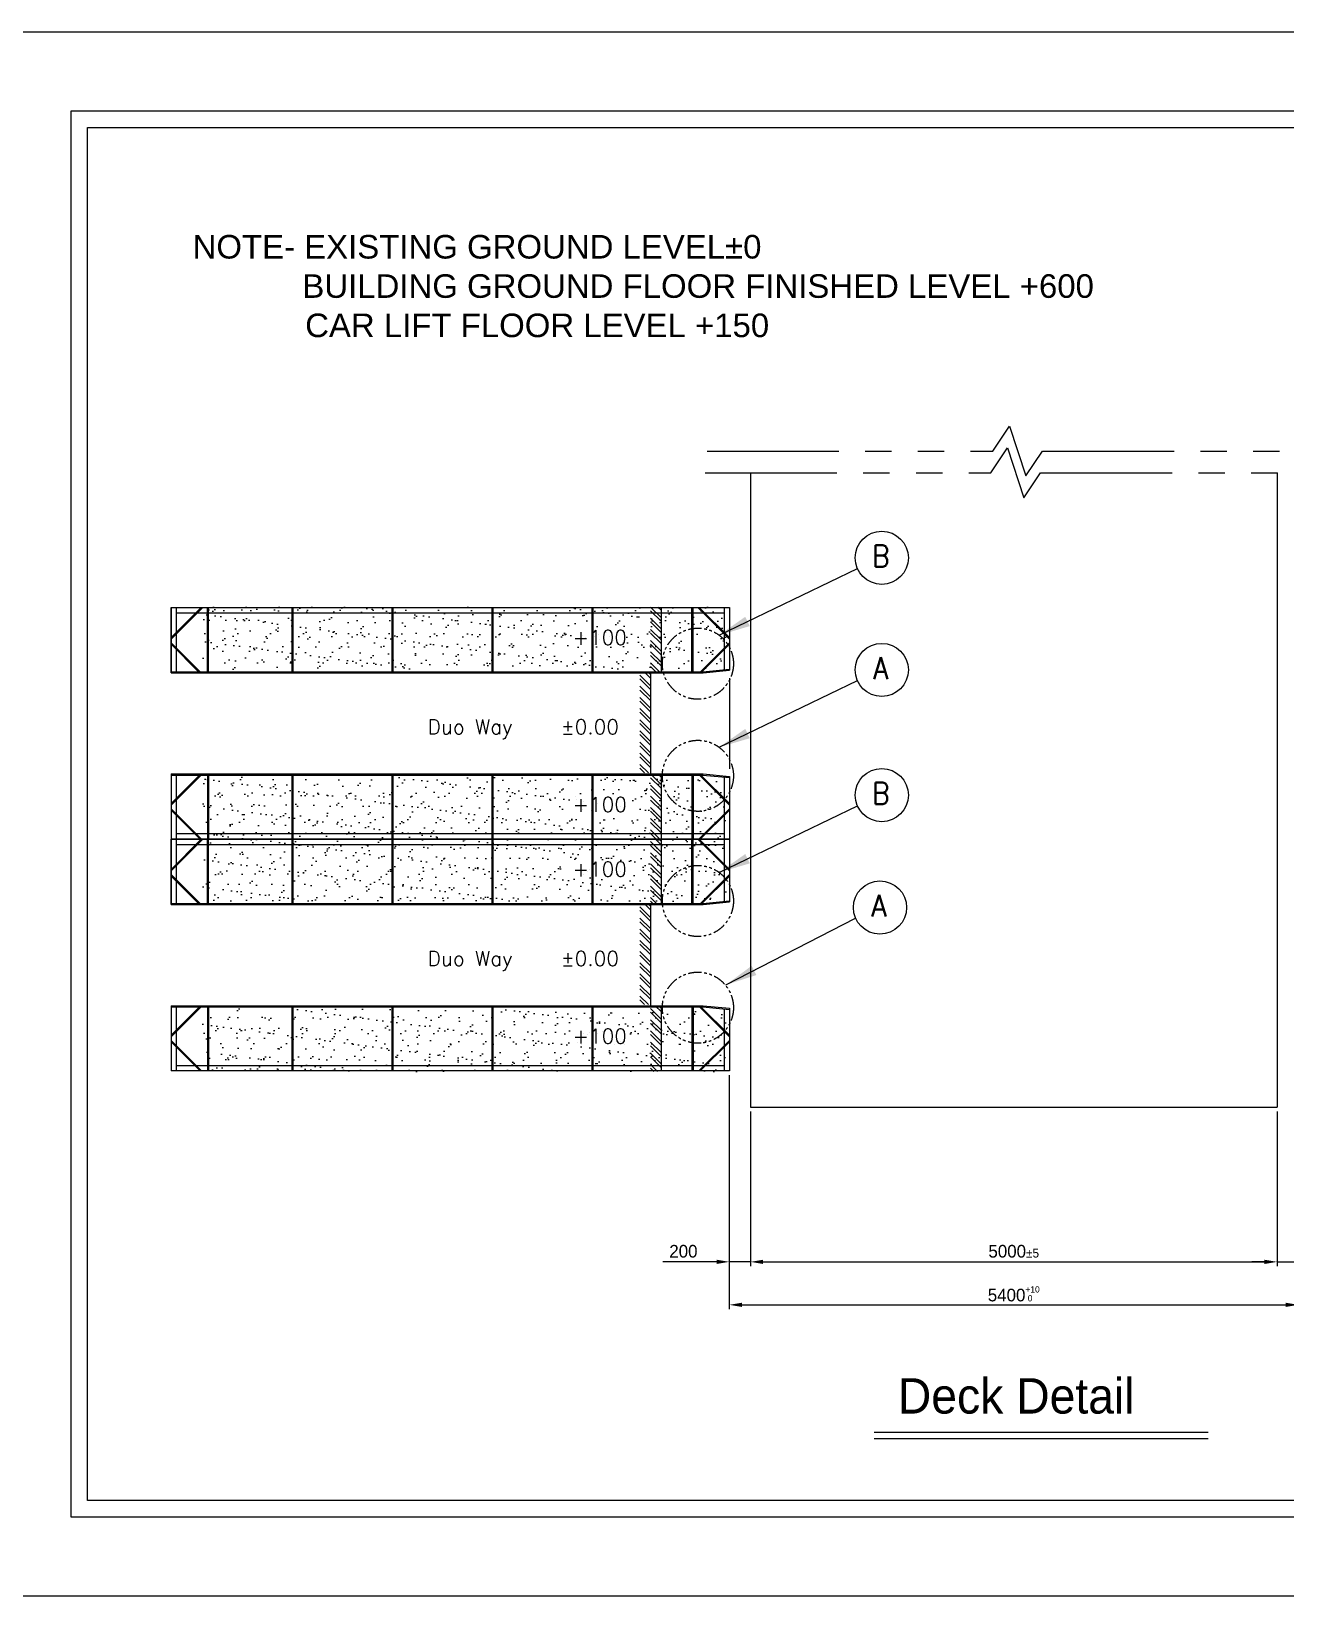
# Model space of a CAD drawing. Header units: millimetres. Extents: x -5 to 1510635, y -6 to 71285.
# Drawn here: x 1193184 to 1205091, y -6 to 14856 of the extents above; entities that cross this region are included whole.
import ezdxf
from ezdxf.enums import TextEntityAlignment as Align

# ---------------------------------------------------------------- set-up
doc = ezdxf.new("R2010")
doc.units = ezdxf.units.MM
doc.header["$LTSCALE"] = 1000
for name, pattern in [('CENTER', [2, 1.25, -0.25, 0.25, -0.25]), ('DASHEDX2', [1.5, 1, -0.5]), ('HIDDEN', [0.375, 0.25, -0.125]), ('PHANTOM', [2.5, 1.25, -0.25, 0.25, -0.25, 0.25, -0.25]), ('PHANTOM2', [1.25, 0.625, -0.125, 0.125, -0.125, 0.125, -0.125])]:
    doc.linetypes.add(name, pattern=pattern)
for name, color, linetype in [('2', 42, 'Continuous'), ('3', 3, 'Continuous'), ('4', 4, 'DASHEDX2'), ('CAJONES', 253, 'Continuous'), ('MP-1', 1, 'CENTER'), ('MP-2', 42, 'Continuous'), ('MP-4', 4, 'HIDDEN'), ('MP-7', 7, 'Continuous'), ('MP-8', 8, 'Continuous'), ('TEXT', 3, 'Continuous')]:
    doc.layers.add(name, color=color, linetype=linetype)
doc.styles.add('H', font='arial.ttf')
doc.styles.add('ROMANS', font='ROMANS.shx')
doc.styles.add('SIMPLEX', font='simplex.shx', dxfattribs={"width": 0.8})
doc.styles.add('울릉도L', font='')
doc.styles.get('울릉도L').set_extended_font_data('HYwulM')
doc.dimstyles.new('MPS2', dxfattribs={"dimscale": 100, "dimtxt": 3, "dimasz": 3, "dimexe": 1, "dimexo": 1, "dimgap": 1, "dimtad": 1, "dimzin": 12, "dimdsep": 46, "dimtxsty": 'Standard', "dimcen": 1, "dimclrd": 1, "dimclre": 1, "dimclrt": 7, "dimazin": 2, "dimtfac": 1, "dimtmove": 0, "dimatfit": 3, "dimfxl": 1, "dimarcsym": 0})

# ---------------------------------------------------------------- blocks, each defined once
blk = doc.blocks.new('*D100')
at = {"layer": '2', "color": 1, "linetype": 'ByBlock', "lineweight": -2, "transparency": 16777216}
for p, q in [((1199810, 4945), (1199810, 2725)), ((1205210, 4945), (1205210, 2725)), ((1199930, 2765), (1205090, 2765))]:
    blk.add_line(p, q, dxfattribs=at)
at = {"layer": '2', "color": 1, "linetype": 'ByBlock', "transparency": 16777216}
for points in [[(1199930, 2785), (1199930, 2745), (1199810, 2765)], [(1205090, 2785), (1205090, 2745), (1205210, 2765)]]:
    blk.add_solid(points, dxfattribs=at)
at = {"layer": 'DEFPOINTS', "color": 0, "linetype": 'ByBlock', "transparency": 16777216}
for p in [(1199810, 4985), (1205210, 4985), (1205210, 2765)]:
    blk.add_point(p, dxfattribs=at)
at = {"layer": '2', "color": 7, "linetype": 'ByBlock', "transparency": 16777216, "insert": (1202510, 2869), "char_height": 120, "attachment_point": 5}
blk.add_mtext('5400{\\H60.000000;\\S+10^  0;}', dxfattribs=at)
blk = doc.blocks.new('*D127')
at = {"layer": '2', "color": 1, "linetype": 'ByBlock', "lineweight": -2, "transparency": 16777216}
for p, q in [((1200010, 4601), (1200010, 3133)), ((1205010, 4601), (1205010, 3133)), ((1200130, 3173), (1204890, 3173))]:
    blk.add_line(p, q, dxfattribs=at)
at = {"layer": '2', "color": 1, "linetype": 'ByBlock', "transparency": 16777216}
for points in [[(1200130, 3193), (1200130, 3153), (1200010, 3173)], [(1204890, 3193), (1204890, 3153), (1205010, 3173)]]:
    blk.add_solid(points, dxfattribs=at)
at = {"layer": 'DEFPOINTS', "color": 0, "linetype": 'ByBlock', "transparency": 16777216}
for p in [(1200010, 4641), (1205010, 4641), (1205010, 3173)]:
    blk.add_point(p, dxfattribs=at)
at = {"layer": '2', "color": 7, "linetype": 'ByBlock', "transparency": 16777216, "insert": (1202510, 3273), "char_height": 120, "attachment_point": 5}
blk.add_mtext('5000{\\H84.000000;±5}', dxfattribs=at)
blk = doc.blocks.new('*D128')
at = {"layer": 'DEFPOINTS', "color": 0, "linetype": 'ByBlock', "transparency": 16777216}
for p in [(1205210, 4985), (1205010, 4641), (1205210, 3173)]:
    blk.add_point(p, dxfattribs=at)
at = {"layer": 'MP-4', "color": 1, "linetype": 'ByBlock', "lineweight": -2, "transparency": 16777216}
for p, q in [((1205210, 4945), (1205210, 3133)), ((1205010, 4601), (1205010, 3133)), ((1204890, 3173), (1204770, 3173)), ((1205010, 3173), (1205210, 3173)), ((1205330, 3173), (1205842, 3173))]:
    blk.add_line(p, q, dxfattribs=at)
at = {"layer": 'MP-4', "color": 1, "linetype": 'ByBlock', "transparency": 16777216}
for points in [[(1204890, 3193), (1204890, 3153), (1205010, 3173)], [(1205330, 3193), (1205330, 3153), (1205210, 3173)]]:
    blk.add_solid(points, dxfattribs=at)
at = {"layer": 'MP-4', "color": 7, "linetype": 'ByBlock', "transparency": 16777216, "insert": (1205646, 3273), "char_height": 120, "attachment_point": 5}
blk.add_mtext('200', dxfattribs=at)
blk = doc.blocks.new('*D129')
at = {"layer": 'DEFPOINTS', "color": 0, "linetype": 'ByBlock', "transparency": 16777216}
for p in [(1199810, 4985), (1200010, 4641), (1199810, 3173)]:
    blk.add_point(p, dxfattribs=at)
at = {"layer": 'MP-4', "color": 1, "linetype": 'ByBlock', "lineweight": -2, "transparency": 16777216}
for p, q in [((1199810, 4945), (1199810, 3133)), ((1200010, 4601), (1200010, 3133)), ((1199690, 3173), (1199178, 3173)), ((1200010, 3173), (1199810, 3173)), ((1200130, 3173), (1200250, 3173))]:
    blk.add_line(p, q, dxfattribs=at)
at = {"layer": 'MP-4', "color": 1, "linetype": 'ByBlock', "transparency": 16777216}
for points in [[(1199690, 3193), (1199690, 3153), (1199810, 3173)], [(1200130, 3193), (1200130, 3153), (1200010, 3173)]]:
    blk.add_solid(points, dxfattribs=at)
at = {"layer": 'MP-4', "color": 7, "linetype": 'ByBlock', "transparency": 16777216, "insert": (1199374, 3273), "char_height": 120, "attachment_point": 5}
blk.add_mtext('200', dxfattribs=at)
blk = doc.blocks.new('*X51')
at = {"color": 0}
for p, q in [((74239, 22160), (74255, 22176)), ((74239, 22125), (74290, 22176)), ((74239, 22054), (74339, 22154)), ((74239, 22019), (74339, 22119)), ((74239, 21948), (74339, 22048)), ((74239, 21913), (74339, 22013)), ((74239, 21842), (74339, 21942)), ((74239, 21807), (74339, 21907)), ((74239, 21736), (74339, 21836)), ((74239, 21701), (74339, 21801)), ((74239, 21630), (74339, 21730)), ((74239, 21595), (74339, 21695)), ((74239, 21524), (74339, 21624)), ((74239, 21489), (74339, 21589)), ((74239, 21418), (74339, 21518)), ((74239, 21383), (74339, 21483)), ((74239, 21312), (74339, 21412)), ((74239, 21277), (74339, 21377)), ((74259, 21226), (74339, 21306)), ((74295, 21226), (74339, 21271))]:
    blk.add_line(p, q, dxfattribs=at)
blk = doc.blocks.new('16344')
at = {"layer": '2'}
h = blk.add_hatch(dxfattribs=at)
h.set_pattern_fill('ANSI32', color=1, scale=200, style=0)
h.set_pattern_definition([(135, (-1676.436, -46754.39), (53.03301, 53.03301), []), (135, (-1711.79, -46754.39), (53.03301, 53.03301), [])])
h.paths.add_polyline_path([(-749, 2205), (-649, 2205), (-649, 1580), (-749, 1580)])
h = blk.add_hatch(dxfattribs=at)
h.set_pattern_fill('ANSI32', color=1, scale=200, style=0)
h.set_pattern_definition([(135, (-1676.436, -48339.39), (53.03301, 53.03301), []), (135, (-1711.79, -48339.39), (53.03301, 53.03301), [])])
h.paths.add_polyline_path([(-749, 620), (-649, 620), (-649, -5), (-749, -5)])
at = {"layer": 'MP-1'}
h = blk.add_hatch(dxfattribs=at)
h.set_pattern_fill('AR-SAND', color=256, scale=100, style=0)
h.set_pattern_definition([(142.5, (527196.91, 332568.62), (6.299336, 192.682377), [0, -152, 0, -170, 0, -162.5]), (172.5, (527196.9, 332568.62), (-176.97767, 282.21461), [0, -82, 0, -137, 0, -52.5]), (212.5, (527319.91, 332568.62), (-311.414186, 0.565905), [0, -50, 0, -180, 0, -235]), (222.5, (527319.9, 332568.62), (-300.61266, 87.76756), [0, -25, 0, -118, 0, -135])])
h.paths.add_polyline_path([(-649, 2205), (-30, 2205), (-30, 1634), (-501, 1610), (-649, 1610)])
h.paths.add_polyline_path([(-2500, 2205), (-649, 2205), (-649, 1610), (-2500, 1610)])
h.paths.add_polyline_path([(-5000, 2205), (-2510, 2205), (-2510, 1610), (-5000, 1610)])
h.paths.add_polyline_path([(-945, 1810), (-1542, 1810), (-1542, 2020), (-945, 2020)], flags=24)
h = blk.add_hatch(dxfattribs=at)
h.set_pattern_fill('AR-SAND', color=256, scale=100, style=0)
h.set_pattern_definition([(142.5, (527196.91, 332558.62), (6.299336, 192.682377), [0, -152, 0, -170, 0, -162.5]), (172.5, (527196.9, 332558.62), (-176.97767, 282.21461), [0, -82, 0, -137, 0, -52.5]), (212.5, (527319.91, 332558.62), (-311.414186, 0.565905), [0, -50, 0, -180, 0, -235]), (222.5, (527319.9, 332558.62), (-300.61266, 87.76756), [0, -25, 0, -118, 0, -135])])
h.paths.add_polyline_path([(-649, 590), (-501, 590), (-30, 566), (-30, -5), (-649, -5)])
h.paths.add_polyline_path([(-2500, 590), (-649, 590), (-649, -5), (-2500, -5)])
h.paths.add_polyline_path([(-5000, 590), (-2510, 590), (-2510, -5), (-5000, -5)])
h.paths.add_polyline_path([(-945, 225), (-1542, 225), (-1542, 435), (-945, 435)], flags=24)
at = {"layer": '2'}
for p, q in [((-5300, 2200), (0, 2200)), ((-5300, 2200), (-5300, 1580)), ((-5250, 2200), (-5250, 1590)), ((-5250, 2150), (-50, 2150)), ((-649, 2200), (-649, 1580)), ((-50, 2200), (-50, 1610)), ((0, 2200), (0, 1605)), ((-5300, 1590), (-250, 1590)), ((-5300, 1580), (-250, 1580)), ((-749, 1580), (-749, 620)), ((-251, 1590), (0, 1615)), ((-250, 1580), (0, 1605)), ((-5300, 620), (-5300, 0)), ((-5300, 620), (-250, 620)), ((-5300, 610), (-250, 610)), ((-5250, 610), (-5250, 0)), ((-649, 620), (-649, 0)), ((-251, 610), (0, 585)), ((-250, 620), (0, 595)), ((0, 595), (0, 0)), ((-50, 590), (-50, 0)), ((0, 0), (-5300, 0)), ((-50, 50), (-5250, 50))]:
    blk.add_line(p, q, dxfattribs=at)
at = {"layer": '4'}
for p, q in [((-5300, 1580), (-5300, 2200)), ((-5005, 2195), (-5300, 1900)), ((-5300, 1914), (-5019, 2195)), ((-4955, 1590), (-4955, 2200)), ((-4945, 1590), (-4945, 2200)), ((-4155, 2200), (-4155, 1590)), ((-4145, 2200), (-4145, 1590)), ((-3205, 2200), (-3205, 1590)), ((-3195, 2200), (-3195, 1590)), ((-2255, 2200), (-2255, 1590)), ((-2245, 2200), (-2245, 1590)), ((-1305, 2200), (-1305, 1590)), ((-1295, 2200), (-1295, 1590)), ((-355, 1590), (-355, 2195)), ((-345, 1590), (-345, 2195)), ((-300, 2200), (0, 1900)), ((0, 1914), (-286, 2200)), ((-5300, 1865), (-5025, 1590)), ((-5039, 1590), (-5300, 1851)), ((0, 1865), (-275, 1590)), ((-261, 1590), (0, 1851)), ((-5300, 620), (-5300, 0)), ((-5300, 325), (-5015, 610)), ((-5029, 610), (-5300, 339)), ((-4955, 610), (-4955, 0)), ((-4945, 610), (-4945, 0)), ((-4155, 610), (-4155, 0)), ((-4145, 610), (-4145, 0)), ((-3205, 610), (-3205, 0)), ((-3195, 610), (-3195, 0)), ((-2255, 610), (-2255, 0)), ((-2245, 610), (-2245, 0)), ((-1305, 610), (-1305, 0)), ((-1295, 610), (-1295, 0)), ((-355, 610), (-355, 0)), ((-345, 610), (-345, 0)), ((0, 325), (-285, 610)), ((-271, 610), (0, 339)), ((-5010, 0), (-5300, 290)), ((-5300, 276), (-5024, 0)), ((-290, 0), (0, 290)), ((0, 276), (-276, 0))]:
    blk.add_line(p, q, dxfattribs=at)
at = {"layer": '2', "color": 1, "xscale": -1}
blk.add_blockref('*X51', (73490, -20596), dxfattribs=at)
at = {"style": 'ROMANS'}
for s, p in [('+100', (-1489, 1845)), ('Duo Way', (-2865, 998)), ('%%P0.00', (-1600, 998)), ('+100', (-1489, 260))]:
    blk.add_text(s, height=140, dxfattribs=at).set_placement(p)

msp = doc.modelspace()

# ---------------------------------------------------------------- linework, layer by layer
at = {"color": 1, "ltscale": 15}
for centre in [(1201257.192, 9857.298), (1201257.192, 8792.9), (1201257.192, 7604.495), (1201239.876, 6537.058)]:
    msp.add_circle(centre, 252.321, dxfattribs=at)
at = {"layer": '3'}
for p, q in [((1201183.788, 1556.476), (1204354.458, 1556.476)), ((1201183.788, 1496.476), (1204354.458, 1496.476))]:
    msp.add_line(p, q, dxfattribs=at)
at = {"layer": '3', "color": 6, "linetype": 'PHANTOM'}
for points in [[(1199600.585, 10871.311), (1202310.524, 10871.311), (1202468.024, 11107.561), (1202625.524, 10635.061), (1202783.024, 10871.311), (1205505.301, 10871.311)], [(1199581.986, 10664.298), (1202291.925, 10664.298), (1202449.425, 10900.548), (1202606.925, 10428.048), (1202764.425, 10664.298), (1205486.702, 10664.298)]]:
    msp.add_lwpolyline(points, dxfattribs=at)
at = {"layer": 'CAJONES'}
for p, q in [((1200010.497, 10665.319), (1200010.497, 4640.92)), ((1205010.497, 10665.319), (1205010.497, 4640.92)), ((1199810.497, 8715.242), (1199810.497, 7855.242)), ((1200010.497, 4640.92), (1205010.497, 4640.92))]:
    msp.add_line(p, q, dxfattribs=at)
at = {"layer": 'MP-1', "linetype": 'PHANTOM2', "ltscale": 0.2}
for centre in [(1199511.57, 8851.816), (1199511.57, 7787.418), (1199511.57, 6599.013), (1199511.57, 5586.286)]:
    msp.add_circle(centre, 337.457, dxfattribs=at)
at = {"layer": 'MP-2', "const_width": 12}
msp.add_lwpolyline([(1192800, 0), (1192800, 14850), (1213800, 14850), (1213800, 0)], close=True, dxfattribs=at)
at = {"layer": 'MP-7'}
for points in [[(1193562.5, 14100), (1213037.5, 14100), (1213037.5, 750), (1193562.5, 750)], [(1212881.591, 905.909), (1193718.409, 905.909), (1193718.409, 13944.091), (1212881.591, 13944.091)]]:
    msp.add_lwpolyline(points, close=True, dxfattribs=at)

# ---------------------------------------------------------------- block references
at = {"layer": 'MP-7', "linetype": 'ByBlock'}
for p in [(1199810.497, 7185.242), (1199810.497, 4985.242)]:
    msp.add_blockref('16344', p, dxfattribs=at)

# ---------------------------------------------------------------- texts
at = {"linetype": 'Continuous', "style": 'SIMPLEX', "width": 0.9}
for s, p in [('B', (1201248.396, 9873.78)), ('A', (1201248.396, 8809.382)), ('B', (1201248.396, 7620.977)), ('A', (1201231.08, 6553.54))]:
    msp.add_text(s, height=206.438, dxfattribs=at).set_placement(p, align=Align.MIDDLE_CENTER)
at = {"layer": 'MP-8', "linetype": 'ByBlock', "insert": (1194714.812, 12922.389), "char_height": 223.80811, "attachment_point": 1, "style": 'H'}
msp.add_mtext_dynamic_manual_height_columns('{\\fArial|b0|i0|c238|p34;NOTE- EXISTING GROUND LEVEL%%P0\\P            BUILDING GROUND FLOOR FINISHED LEVEL +600\\P^I  CAR LIFT FLOOR LEVEL +150}', width=29952.96773, gutter_width=1598.629, heights=[0], dxfattribs=at)
at = {"layer": 'TEXT', "color": 0, "style": '울릉도L'}
msp.add_text('Deck Detail', height=336, dxfattribs=at).set_placement((1201409.399, 1732.578))

# ---------------------------------------------------------------- dimensions: what is measured, and where the dimension line sits
at = {"layer": '2', "color": 253, "linetype": 'ByBlock'}
for base, p1, p2, override, picture, middle in [((1205210.497, 2765.198), (1199810.497, 4985.242), (1205210.497, 4985.242), {"dimscale": 40, "dimtol": 1, "dimtp": 10, "dimtfac": 0.5}, '*D100', (1202510.497, 2869.198)), ((1205010.497, 3172.501), (1200010.497, 4640.92), (1205010.497, 4640.92), {"dimscale": 40, "dimtol": 1, "dimtp": 5, "dimtm": 5, "dimtfac": 0.7}, '*D127', (1202510.497, 3272.501))]:
    dim = msp.add_linear_dim(base=base, p1=p1, p2=p2, dimstyle='MPS2', override=override, dxfattribs=at)
    dim.commit()
    dim.dimension.update_dxf_attribs({"geometry": picture, "text_midpoint": middle})
at = {"layer": 'MP-4', "linetype": 'ByBlock'}
for base, p1, p2, picture, middle in [((1199810.497, 3172.501), (1200010.497, 4640.92), (1199810.497, 4985.242), '*D129', (1199374.497, 3272.501)), ((1205210.497, 3172.501), (1205010.497, 4640.92), (1205210.497, 4985.242), '*D128', (1205646.497, 3272.501))]:
    dim = msp.add_linear_dim(base=base, p1=p1, p2=p2, dimstyle='MPS2', override={"dimscale": 40}, dxfattribs=at)
    dim.commit()
    dim.dimension.update_dxf_attribs({"geometry": picture, "text_midpoint": middle})

# ---------------------------------------------------------------- leaders
at = {"layer": 'MP-1', "color": 253, "linetype": 'ByBlock'}
for points in [[(1199712.644, 9122.826), (1201025.783, 9756.719)], [(1199712.644, 8058.428), (1201025.783, 8692.322)], [(1199712.644, 6870.023), (1201025.783, 7503.917)], [(1199777.571, 5802.586), (1201008.467, 6436.479)]]:
    msp.add_leader(points, dimstyle='MPS2', override={"dimexe": 1.5, "dimexo": 1.5, "dimgap": 1, "dimtad": 0}, dxfattribs=at)

doc.saveas('drawing.dxf')
